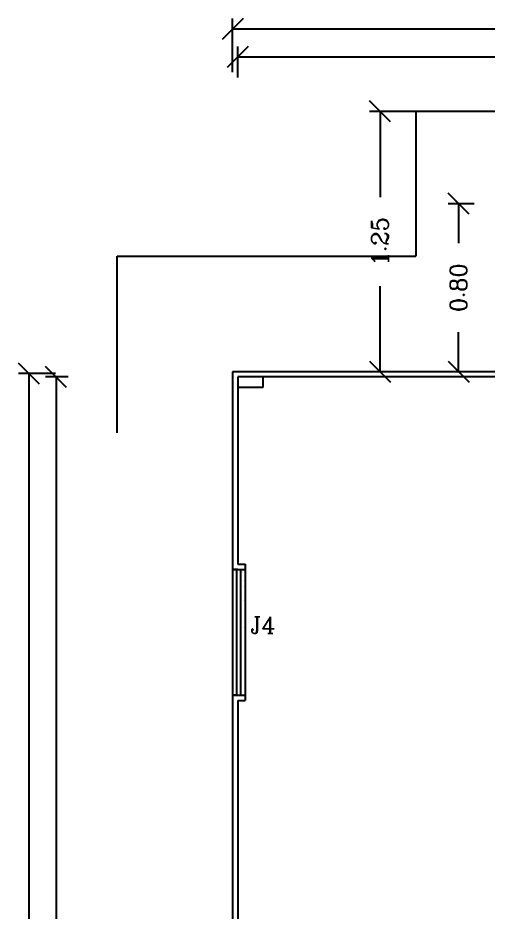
# Model space of a CAD drawing. Extents: x -7 to 226, y -20 to 32.
# Drawn here: x 110.779 to 113.018, y 16.795 to 21.056 of the extents above; entities that cross this region are included whole.
import ezdxf
from ezdxf.enums import TextEntityAlignment as Align

# ---------------------------------------------------------------- set-up
doc = ezdxf.new("R2010")
doc.units = 0
doc.header["$LTSCALE"] = 20
doc.linetypes.add('DASHED2', pattern=[0.375, 0.25, -0.125])
doc.layers.get('0').update_dxf_attribs({"linetype": 'CONTINUOUS'})
doc.layers.get('DEFPOINTS').update_dxf_attribs({"linetype": 'CONTINUOUS'})
for name, color, linetype in [('ARMÁRIOS', 23, 'CONTINUOUS'), ('COTAS', 244, 'CONTINUOUS'), ('DIM', 244, 'CONTINUOUS'), ('JANELA', 5, 'CONTINUOUS'), ('PAREDE', 250, 'CONTINUOUS'), ('PEN33', 7, 'CONTINUOUS'), ('TEXTO', 244, 'CONTINUOUS'), ('VISTAL', 30, 'CONTINUOUS'), ('VISTAP', 244, 'CONTINUOUS')]:
    doc.layers.add(name, color=color, linetype=linetype)
doc.styles.add('ROMANC', font='romanc.shx', dxfattribs={"height": 0.08})
doc.dimstyles.new('ROMANC', dxfattribs={"dimtxt": 0.1, "dimasz": 0.18, "dimexe": 0.05, "dimexo": 0.0625, "dimgap": 0.09, "dimtad": 0, "dimzin": 0, "dimtxsty": 'ROMANC', "dimblk1": 'NONE', "dimblk2": 'NONE', "dimsah": 1, "dimcen": 0.09, "dimclrd": 244, "dimclre": 244, "dimclrt": 244, "dimazin": 3, "dimtfac": 1, "dimtdec": 4, "dimtofl": 0, "dimtmove": 0, "dimatfit": 3, "dimtolj": 1, "dimtzin": 0})

# ---------------------------------------------------------------- blocks, each defined once
blk = doc.blocks.new('_OBLIQUE')
at = {"color": 0, "linetype": 'BYBLOCK'}
blk.add_line((-0.5, -0.5), (0.5, 0.5), dxfattribs=at)
blk = doc.blocks.new('*D16')
at = {"color": 244, "linetype": 'BYBLOCK'}
for p, q in [((147.918, 2.8095), (147.7944, 2.8095)), ((147.8444, 2.8095), (147.8444, 2.6214)), ((147.8444, 2.0094), (147.8444, 2.1976)), ((147.918, 2.0094), (147.7944, 2.0094))]:
    blk.add_line(p, q, dxfattribs=at)
at = {"layer": 'DEFPOINTS', "color": 0, "linetype": 'BYBLOCK'}
for p in [(147.9805, 2.8095), (147.8444, 2.0094), (147.9805, 2.0094)]:
    blk.add_point(p, dxfattribs=at)
at = {"color": 244, "linetype": 'BYBLOCK', "xscale": 0.1, "yscale": 0.1, "zscale": 0.1}
for p, rotation in [((147.8444, 2.8095), 90), ((147.8444, 2.0094), 270)]:
    blk.add_blockref('_OBLIQUE', p, dxfattribs=dict(at, rotation=rotation))
at = {"color": 244, "linetype": 'BYBLOCK', "insert": (147.8444, 2.4095), "char_height": 0.08, "attachment_point": 5, "rotation": 90, "style": 'ROMANC'}
blk.add_mtext('\\A1;0.80', dxfattribs=at)
blk = doc.blocks.new('*D17')
at = {"color": 244, "linetype": 'BYBLOCK'}
for p, q in [((146.7931, 2.0469), (146.7931, 2.194)), ((150.0431, 2.0469), (150.0431, 2.194)), ((146.7931, 2.144), (148.2062, 2.144)), ((150.0431, 2.144), (148.63, 2.144))]:
    blk.add_line(p, q, dxfattribs=at)
at = {"layer": 'DEFPOINTS', "color": 0, "linetype": 'BYBLOCK'}
for p in [(150.0431, 2.144), (146.7931, 1.9844), (150.0431, 1.9844)]:
    blk.add_point(p, dxfattribs=at)
at = {"color": 244, "linetype": 'BYBLOCK', "xscale": 0.1, "yscale": 0.1, "zscale": 0.1, "rotation": 180}
blk.add_blockref('_OBLIQUE', (146.7931, 2.144), dxfattribs=at)
at = {"color": 244, "linetype": 'BYBLOCK', "xscale": 0.1, "yscale": 0.1, "zscale": 0.1}
blk.add_blockref('_OBLIQUE', (150.0431, 2.144), dxfattribs=at)
at = {"color": 244, "linetype": 'BYBLOCK', "insert": (148.4181, 2.144), "char_height": 0.08, "attachment_point": 5, "style": 'ROMANC'}
blk.add_mtext('\\A1;3.25', dxfattribs=at)
blk = doc.blocks.new('*D20')
at = {"color": 244, "linetype": 'BYBLOCK'}
for p, q in [((146.7681, 2.0719), (146.7681, 2.3277)), ((155.1466, 2.0719), (155.1466, 2.3277)), ((146.7681, 2.2777), (150.7455, 2.2777)), ((155.1466, 2.2777), (151.1693, 2.2777))]:
    blk.add_line(p, q, dxfattribs=at)
at = {"layer": 'DEFPOINTS', "color": 0, "linetype": 'BYBLOCK'}
for p in [(155.1466, 2.2777), (146.7681, 2.0094), (155.1466, 2.0094)]:
    blk.add_point(p, dxfattribs=at)
at = {"color": 244, "linetype": 'BYBLOCK', "xscale": 0.1, "yscale": 0.1, "zscale": 0.1, "rotation": 180}
blk.add_blockref('_OBLIQUE', (146.7681, 2.2777), dxfattribs=at)
at = {"color": 244, "linetype": 'BYBLOCK', "xscale": 0.1, "yscale": 0.1, "zscale": 0.1}
blk.add_blockref('_OBLIQUE', (155.1466, 2.2777), dxfattribs=at)
at = {"color": 244, "linetype": 'BYBLOCK', "insert": (150.9574, 2.2777), "char_height": 0.08, "attachment_point": 5, "style": 'ROMANC'}
blk.add_mtext('\\A1;8.38', dxfattribs=at)
blk = doc.blocks.new('*D31')
at = {"color": 244, "linetype": 'BYBLOCK'}
for p, q in [((146.7056, 2.0094), (146.5284, 2.0094)), ((146.5784, 2.0094), (146.5784, -0.6287)), ((146.5784, -3.6906), (146.5784, -1.0525)), ((146.7056, -3.6906), (146.5284, -3.6906))]:
    blk.add_line(p, q, dxfattribs=at)
at = {"layer": 'DEFPOINTS', "color": 0, "linetype": 'BYBLOCK'}
for p in [(146.7681, 2.0094), (146.5784, -3.6906), (146.7681, -3.6906)]:
    blk.add_point(p, dxfattribs=at)
at = {"color": 244, "linetype": 'BYBLOCK', "xscale": 0.1, "yscale": 0.1, "zscale": 0.1}
for p, rotation in [((146.5784, 2.0094), 90), ((146.5784, -3.6906), 270)]:
    blk.add_blockref('_OBLIQUE', p, dxfattribs=dict(at, rotation=rotation))
at = {"color": 244, "linetype": 'BYBLOCK', "insert": (146.5784, -0.8406), "char_height": 0.08, "attachment_point": 5, "rotation": 90, "style": 'ROMANC'}
blk.add_mtext('\\A1;5.70', dxfattribs=at)
blk = doc.blocks.new('*D33')
at = {"color": 244, "linetype": 'BYBLOCK'}
for p, q in [((146.7306, 1.9844), (146.6225, 1.9844)), ((146.6725, 1.9844), (146.6725, -0.6287)), ((146.6725, -3.6656), (146.6725, -1.0525)), ((146.7306, -3.6656), (146.6225, -3.6656))]:
    blk.add_line(p, q, dxfattribs=at)
at = {"layer": 'DEFPOINTS', "color": 0, "linetype": 'BYBLOCK'}
for p in [(146.7931, 1.9844), (146.6725, -3.6656), (146.7931, -3.6656)]:
    blk.add_point(p, dxfattribs=at)
at = {"color": 244, "linetype": 'BYBLOCK', "xscale": 0.1, "yscale": 0.1, "zscale": 0.1}
for p, rotation in [((146.6725, 1.9844), 90), ((146.6725, -3.6656), 270)]:
    blk.add_blockref('_OBLIQUE', p, dxfattribs=dict(at, rotation=rotation))
at = {"color": 244, "linetype": 'BYBLOCK', "insert": (146.6725, -0.8406), "char_height": 0.08, "attachment_point": 5, "rotation": 90, "style": 'ROMANC'}
blk.add_mtext('\\A1;5.65', dxfattribs=at)
blk = doc.blocks.new('*D71')
at = {"color": 244, "linetype": 'BYBLOCK'}
for p, q in [((147.668, 3.2495), (147.4204, 3.2495)), ((147.4704, 3.2495), (147.4704, 2.8414)), ((147.4704, 2.0094), (147.4704, 2.4176)), ((147.918, 2.0094), (147.4204, 2.0094))]:
    blk.add_line(p, q, dxfattribs=at)
at = {"layer": 'DEFPOINTS', "color": 0, "linetype": 'BYBLOCK'}
for p in [(147.7305, 3.2495), (147.4704, 2.0094), (147.9805, 2.0094)]:
    blk.add_point(p, dxfattribs=at)
at = {"color": 244, "linetype": 'BYBLOCK', "xscale": 0.1, "yscale": 0.1, "zscale": 0.1}
for p, rotation in [((147.4704, 3.2495), 90), ((147.4704, 2.0094), 270)]:
    blk.add_blockref('_OBLIQUE', p, dxfattribs=dict(at, rotation=rotation))
at = {"color": 244, "linetype": 'BYBLOCK', "insert": (147.4704, 2.6295), "char_height": 0.08, "attachment_point": 5, "rotation": 90, "style": 'ROMANC'}
blk.add_mtext('\\A1;{1.25}', dxfattribs=at)

msp = doc.modelspace()

# ---------------------------------------------------------------- linework, layer by layer
at = {"layer": 'DIM', "color": 30, "linetype": 'DASHED2'}
msp.add_line((111.2511, 19.9199), (112.6735, 19.9199), dxfattribs=at)
at = {"layer": 'JANELA', "color": 1}
for p, q in [((111.8212, 17.8283), (111.8212, 18.4283)), ((111.8412, 17.8283), (111.8412, 18.4283))]:
    msp.add_line(p, q, dxfattribs=at)
at = {"layer": 'PAREDE'}
for p, q in [((111.8011, 19.3699), (111.8011, 18.4283)), ((113.2036, 19.3699), (111.8011, 19.3699)), ((111.8261, 19.3449), (111.8261, 18.4533)), ((113.1736, 19.3449), (111.8261, 19.3449)), ((111.8611, 18.4533), (111.8611, 18.4283)), ((111.8011, 17.8283), (111.8011, 13.6286)), ((111.8611, 17.8283), (111.8611, 17.8033)), ((111.8261, 17.8033), (111.8261, 16.0699))]:
    msp.add_line(p, q, dxfattribs=at)
at = {"layer": 'PAREDE', "color": 250, "linetype": 'CONTINUOUS'}
for p, q in [((111.9461, 19.3449), (111.9461, 19.2949)), ((111.9461, 19.2949), (111.8261, 19.2949))]:
    msp.add_line(p, q, dxfattribs=at)
at = {"layer": 'PAREDE', "color": 250}
for p, q in [((111.8261, 18.4533), (111.8611, 18.4533)), ((111.8011, 18.4283), (111.8611, 18.4283)), ((111.8261, 18.4283), (111.8011, 18.4283)), ((111.8011, 18.4283), (111.8261, 18.4283)), ((111.8011, 17.8283), (111.8611, 17.8283)), ((111.8011, 17.8283), (111.8261, 17.8283)), ((111.8261, 17.8283), (111.8011, 17.8283)), ((111.8261, 17.8033), (111.8611, 17.8033))]:
    msp.add_line(p, q, dxfattribs=at)
at = {"layer": 'PEN33', "color": 31}
for points in [[(111.8652, 18.4538), (111.8652, 18.4538)], [(111.8465, 18.4138), (111.8465, 18.4138)], [(111.8502, 18.4163), (111.8502, 18.4163)], [(111.8651, 18.4043), (111.8651, 18.4043)], [(111.8515, 18.3738), (111.8515, 18.3738)], [(111.8552, 18.3475), (111.8552, 18.3475)], [(111.8552, 18.2813), (111.8552, 18.2813)], [(111.8626, 18.2768), (111.8626, 18.2768)], [(111.864, 18.2788), (111.864, 18.2788)], [(111.8652, 18.2975), (111.8652, 18.2975)], [(111.8601, 18.2018), (111.8601, 18.2018)], [(111.8552, 18.1525), (111.8552, 18.1525)], [(111.8652, 18.1425), (111.8652, 18.1425)]]:
    msp.add_lwpolyline(points, dxfattribs=at)
at = {"layer": 'VISTAL', "linetype": 'DASHED2'}
msp.add_line((111.2511, 11.5786), (111.2511, 19.9199), dxfattribs=at)
at = {"layer": 'VISTAP', "color": 30, "linetype": 'DASHED2'}
for p, q in [((116.0735, 20.61), (112.6735, 20.61)), ((112.6735, 20.61), (112.6735, 19.9199))]:
    msp.add_line(p, q, dxfattribs=at)
at = {"layer": 'VISTAP'}
for p, q in [((111.8011, 18.4283), (111.8011, 17.8283)), ((111.8611, 18.4283), (111.8611, 17.8283))]:
    msp.add_line(p, q, dxfattribs=at)

# ---------------------------------------------------------------- texts
at = {"layer": 'TEXTO', "style": 'ROMANC'}
msp.add_text('J4', height=0.08, dxfattribs=at).set_placement((111.9463, 18.1623), align=Align.MIDDLE)

# ---------------------------------------------------------------- dimensions: what is measured, and where the dimension line sits
at = {"layer": 'ARMÁRIOS', "color": 30, "linetype": 'CONTINUOUS'}
dim = msp.add_linear_dim(base=(112.5034, 19.3699), p1=(112.7635, 20.61), p2=(113.0135, 19.3699), angle=90, text='{1.25}', dimstyle='ROMANC', override={"dimasz": 0.1, "dimblk1": 'OBLIQUE', "dimblk2": 'OBLIQUE'}, dxfattribs=at)
dim.commit()
dim.dimension.update_dxf_attribs({"geometry": '*D71', "text_midpoint": (112.5034, 19.9899), "insert": (-34.967, 17.3605)})
at = {"layer": 'COTAS', "color": 10, "linetype": 'CONTINUOUS'}
for base, p1, p2, picture, middle in [((120.1796, 21.0031), (111.8011, 20.7348), (120.1796, 20.7348), '*D20', (115.9904, 21.0031)), ((115.0761, 20.8694), (111.8261, 20.7098), (115.0761, 20.7098), '*D17', (113.4511, 20.8694))]:
    dim = msp.add_linear_dim(base=base, p1=p1, p2=p2, dimstyle='ROMANC', override={"dimasz": 0.1, "dimblk1": 'OBLIQUE', "dimblk2": 'OBLIQUE'}, dxfattribs=at)
    dim.commit()
    dim.dimension.update_dxf_attribs({"geometry": picture, "text_midpoint": middle, "insert": (-34.967, 18.7254)})
for base, p1, p2, picture, middle, set_off in [((112.8774, 19.3699), (113.0135, 20.17), (113.0135, 19.3699), '*D16', (112.8774, 19.7699), (-34.967, 17.3605)), ((110.8317, 13.6611), (111.0215, 19.3611), (111.0215, 13.6611), '*D31', (110.8317, 16.5111), (-35.7467, 17.3517)), ((110.9609, 13.6949), (111.0816, 19.3449), (111.0816, 13.6949), '*D33', (110.9609, 16.5199), (-35.7115, 17.3605))]:
    dim = msp.add_linear_dim(base=base, p1=p1, p2=p2, angle=90, dimstyle='ROMANC', override={"dimasz": 0.1, "dimblk1": 'OBLIQUE', "dimblk2": 'OBLIQUE'}, dxfattribs=at)
    dim.commit()
    dim.dimension.update_dxf_attribs({"geometry": picture, "text_midpoint": middle, "insert": set_off})

doc.saveas('drawing.dxf')
